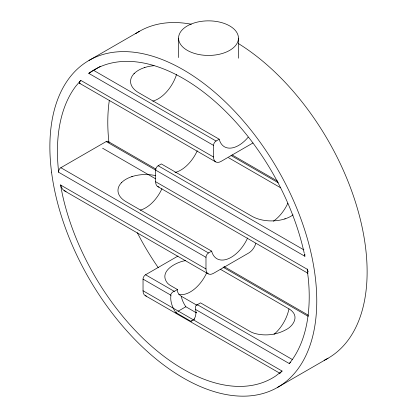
<?xml version="1.0" encoding="UTF-8"?>
<svg xmlns="http://www.w3.org/2000/svg" width="417" height="417" viewBox="0 0 417 417"><rect width="100%" height="100%" fill="white"/><g stroke="black" fill="none" stroke-linecap="round" stroke-linejoin="round"><path stroke-width="0.63" d="M279.823 373.304L282.095 371.047L143.036 290.758L143.036 279.129A3.56 2.054 -60 0 1 145.554 274.767L178.007 256.033M185.44 260.625C175.932 262.126 158.21 271.457 167.415 283.07A20.094 11.598 0 0 0 170.85 285.728L177.46 289.544C176.886 292.327 179.117 294.756 181.233 296.216L197.262 305.468M143.036 279.129L170.986 295.267A17.806 10.279 60 0 0 175.771 312.562L190.877 321.288A17.806 10.279 60 0 0 195.656 309.508L289.278 363.561L290.852 361.565A178.038 102.79 60 0 0 308.304 278.603L307.157 269.22L155.624 181.734L155.624 170.105A3.56 2.054 -60 0 1 158.142 165.742L161.301 163.923L251.941 216.251A27.579 15.924 0 0 0 293.047 214.896M289.278 363.561L290.623 362.18M252.983 142.968L221.088 161.384A10.68 6.166 -60 0 1 213.535 157.021L80.768 80.372L75.79 86.215A178.038 102.79 60 0 0 58.344 169.177L58.672 172.273L205.982 257.325L205.982 268.955A10.68 6.166 -60 0 0 213.535 273.312L248.787 252.963A10.68 6.166 -60 0 0 255.809 243.398M80.768 80.372L79.355 82.206L79.381 83.181L215.745 161.911M133.972 73.762L134.269 73.46M121.383 182.787L121.675 182.484M282.095 371.047L275.627 376.03A178.038 102.79 60 0 1 154.379 348.654A178.038 102.79 60 0 1 62.467 194.817L60.517 184.971L205.982 268.955M88.769 73.329L100.252 66.418M88.962 60.455L139.32 31.384M58.646 172.289A3.576 2.377 -66.5 0 1 60.856 167.702L106.179 141.556A3.576 2.299 -66.4 0 1 108.847 142.39M213.535 157.021L213.535 145.392A3.56 2.054 -60 0 1 216.053 141.029L219.212 139.21A28.486 16.445 -60 0 0 248.167 137.214M205.982 257.325A3.56 2.054 -60 0 1 208.5 252.963L211.659 251.138A28.486 16.445 -60 0 0 227.531 259.04A28.486 16.445 -60 0 0 247.615 237.982M177.46 289.544L174.301 291.368L145.554 274.767M175.771 312.562L176.886 311.916M178.007 311.27L185.841 306.75L196.47 312.886M195.912 312.562L196.397 312.286M190.877 321.288L191.992 320.642M193.113 319.995L194.791 319.026M277.68 387.325L328.038 358.25M144.339 67.648L144.855 67.476M131.751 176.672L132.267 176.5M285.249 218.779L284.733 218.946M280.016 373.34L145.252 295.648M80.241 83.218L79.381 83.181M219.212 139.21L138.642 92.694A27.579 15.924 0 0 1 131.939 76.462A27.579 15.924 0 0 1 154.003 65.688M93.533 70.296L216.053 141.029M232.133 154.926L277.68 181.223M213.535 145.392L88.743 73.345L91.015 71.75A178.038 102.79 60 0 1 212.263 99.126A178.038 102.79 60 0 1 304.175 252.963M231.039 155.499L278.301 182.787M228.631 157.756L280.646 187.786M158.142 165.742L303.884 249.882M108.05 141.436L156.057 169.151M106.179 141.556L304.884 256.278L304.358 253.797M102.592 148.207L155.593 178.81M157.84 186.623L307.975 273.302M211.659 251.138L126.054 201.719A27.579 15.924 0 0 1 122.504 181.713A27.579 15.924 0 0 1 155.723 175.656M60.861 167.723L208.5 252.963M224.012 266.531L308.559 315.341M223.032 267.172L308.226 316.357M220.291 269.231L288.955 308.872A28.486 16.445 -60 0 1 274.032 334.325M64.056 190.626L208.192 273.844M292.249 359.459L197.377 304.686L200.535 302.867L249.945 331.395A20.094 11.598 0 0 0 254.547 333.376C264.941 336.321 276.554 334.929 286.01 329.696C292.416 326.584 298.723 317.9 292.385 311.53A20.094 11.598 0 0 0 288.955 308.872M108.941 142.426L108.696 140.107A178.038 102.79 60 0 1 109.343 100.273M238.456 38.145A29.956 17.295 0 0 1 193.524 53.121A29.956 17.295 0 0 1 193.524 23.17A29.956 17.295 0 0 1 238.456 38.145L238.456 58.213M178.544 38.145L178.544 57.567M135.603 33.704A188.719 108.957 60 0 1 191.33 24.243M238.587 43.67A188.719 108.957 60 0 1 358.839 213.634A188.719 108.957 60 0 1 324.165 360.309M158.272 267.688A178.038 102.79 60 0 1 137.339 232.775M206.67 272.869A28.486 16.445 -60 0 1 178.716 294.355M197.257 150.761A28.486 16.445 -60 0 1 174.989 172.471M287.85 203.199A28.486 16.445 -60 0 1 273.406 221.192M176.558 74.414A28.486 16.445 -60 0 1 152.799 101.128M161.963 188.661A28.486 16.445 -60 0 1 140.211 210.152M185.841 306.75A17.806 10.279 60 0 1 181.233 296.216M195.594 309.55A3.617 2.747 -85.8 0 1 197.314 304.4M159.044 187.061A10.68 6.166 -60 0 1 155.624 181.734M308.241 271.936A10.743 6.818 -72.8 0 1 307.496 269.022M66.121 191.382A10.852 7.772 -76.5 0 1 60.715 184.867M146.456 296.086A10.68 6.166 -60 0 1 143.036 290.758M304.905 256.262A3.633 2.601 -76.5 0 1 304.9 254.141M170.715 295.408A3.617 2.022 -40.1 0 1 174.342 291.181M51.546 172.106A188.719 108.957 60 0 0 267.433 392.079A188.719 108.957 60 0 0 230.987 107.487A188.719 108.957 60 0 0 51.546 172.106"/></g></svg>
